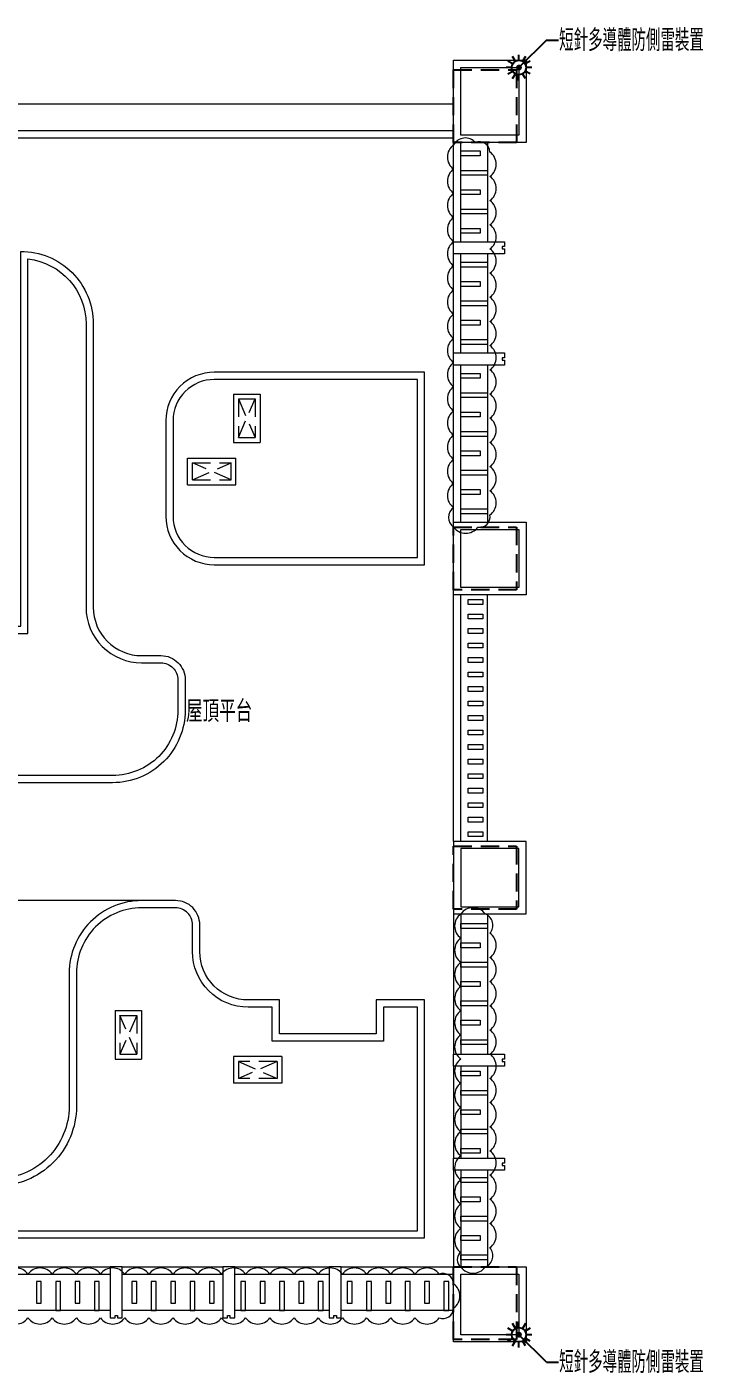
# Model space of a CAD drawing. Header units: centimetres. Extents: x 331046 to 708261, y -22683 to 106617.
# Drawn here: x 662234 to 663632, y 103833 to 106617 of the extents above; entities that cross this region are included whole.
import ezdxf
from ezdxf.enums import TextEntityAlignment as Align

# ---------------------------------------------------------------- set-up
doc = ezdxf.new("R2010")
doc.units = ezdxf.units.CM
doc.header["$LTSCALE"] = 150
doc.linetypes.add('HIDDEN', pattern=[0.375, 0.25, -0.125])
doc.layers.get('0').update_dxf_attribs({"lineweight": 5})
for name, color, linetype, lineweight in [('0-0.13', 121, 'Continuous', 13), ('00-大漢-設計', 11, 'Continuous', 5), ('BEAM', 9, 'Continuous', 5), ('DIM', 6, 'Continuous', 5), ('FRANCE', 4, 'Continuous', 5), ('HANDRAIL', 3, 'Continuous', 5), ('TEXT', 3, 'Continuous', 5), ('WALL2', 10, 'Continuous', 5), ('格柵', 8, 'Continuous', 5)]:
    doc.layers.add(name, color=color, linetype=linetype, lineweight=lineweight)
doc.layers.add('1120920_修改', color=222, linetype='Continuous', lineweight=5, plot=False)
doc.layers.add('COL-H', color=7, linetype='HIDDEN', plot=False)
doc.layers.add('PDA', color=6, linetype='Continuous')
doc.layers.add('避雷針', color=4, linetype='Continuous')
doc.styles.add('C1', font='simplex.shx', dxfattribs={"width": 0.6, "bigfont": 'chin.shx'})

# ---------------------------------------------------------------- blocks, each defined once
blk = doc.blocks.new('A$C3AC35C76')
at = {"layer": '00-大漢-設計', "color": 251}
for p, q in [((-1444.2, 697.6), (-1994.7, 697.6)), ((-514.8, 697.6), (-1321.4, 697.6))]:
    blk.add_line(p, q, dxfattribs=at)
for points in [[(-2065, 1265), (-2335, 1265), (-2335, 1210), (-2430, 1210), (-2430, 1265), (-2530, 1265), (-2530, 1750), (-2060, 1750), (-2060, 2265), (-2385, 2265), (-2385, 2100, -0.414214), (-2485, 2000), (-2505.7, 2000, 0.414214), (-2655.7, 1850), (-2655.7, 1091.3, 0.414214), (-2505.7, 941.3), (-2215, 941.3, 0.414214), (-2065, 1091.3)], [(-2080, 1250), (-2320, 1250), (-2320, 1195), (-2445, 1195), (-2445, 1250), (-2545, 1250), (-2545, 1765), (-2075, 1765), (-2075, 2250), (-2370, 2250), (-2370, 2100, -0.414214), (-2485, 1985), (-2505.7, 1985, 0.414214), (-2640.7, 1850), (-2640.7, 1091.3, 0.414214), (-2505.7, 956.3), (-2215, 956.3, 0.414214), (-2080, 1091.3)], [(-685, 1890), (-685, 1304.1, 0.414582), (-585.1, 1204.1), (-545, 1204.1, -0.414214), (-495, 1154.1), (-495, 1091.3, -0.414214), (-645, 941.3), (-1115.4, 941.3, -0.414214), (-1265.4, 1091.3), (-1265.4, 1265), (-1030, 1265), (-1030, 1210), (-935, 1210), (-935, 1265), (-835, 1265), (-835, 2040), (-835, 2040, -0.414214)], [(-700, 1890), (-700, 1304.1, 0.414557), (-585, 1189.1), (-545, 1189.1, -0.414214), (-510, 1154.1), (-510, 1091.3, -0.414214), (-645, 956.3), (-1115.4, 956.3, -0.414214), (-1250.4, 1091.3), (-1250.4, 1250), (-1045, 1250), (-1045, 1195), (-920, 1195), (-920, 1250), (-820, 1250), (-820, 2024.2, -0.381966)], [(-3365, 995.1), (-3325.8, 995.1, 0.414214), (-3245.8, 1075.1), (-3245.8, 1251.2, -0.414214), (-3095.8, 1401.2), (-2905.7, 1401.2, 0.414214), (-2805.7, 1501.2), (-2805.7, 1703.2, 0.414214), (-2905.7, 1803.2), (-3365, 1803.2)], [(-3350, 1010.1), (-3325.8, 1010.1, 0.414214), (-3260.8, 1075.1), (-3260.8, 1251.2, -0.414214), (-3095.8, 1416.2), (-2905.7, 1416.2, 0.414214), (-2820.7, 1501.2), (-2820.7, 1703.2, 0.414214), (-2905.7, 1788.2), (-3350, 1788.2)], [(0, 1392.1), (0, 1790), (-435.1, 1790, 0.414214), (-535.1, 1690), (-535.1, 1492.1, 0.414214), (-435.1, 1392.1)], [(-15, 1407.1), (-15, 1775), (-435.1, 1775, 0.414214), (-520.1, 1690), (-520.1, 1492.1, 0.414214), (-435.1, 1407.1)], [(-1435, 1265), (-1580, 1265), (-1580, 1210), (-1720, 1210), (-1720, 1265), (-1842.6, 1265), (-1842.6, 1091.3, 0.414214), (-1692.6, 941.3), (-1585, 941.3, 0.414214), (-1435, 1091.3)], [(-1450, 1265), (-1580, 1265), (-1580, 1210), (-1720, 1210), (-1720, 1265), (-1827.6, 1265), (-1827.6, 1091.3, 0.414214), (-1692.6, 956.3), (-1585, 956.3, 0.414214), (-1450, 1091.3)], [(-2959.6, 722.3), (-2694.7, 722.3, -0.414214), (-2544.7, 572.3), (-2544.7, 438.9, -0.414214), (-2644.7, 338.9), (-2959.6, 338.9, -0.414214), (-3059.6, 438.9), (-3059.6, 622.3, -0.414214)], [(-2959.6, 707.3), (-2694.7, 707.3, -0.414214), (-2559.7, 572.3), (-2559.7, 438.9, -0.414214), (-2644.7, 353.9), (-2959.6, 353.9, -0.414214), (-3044.6, 438.9), (-3044.6, 622.3, -0.414214)], [(0, 492.1), (-100, 492.1), (-100, 422.1), (-300, 422.1), (-300, 492.1), (-364.8, 492.1, -0.414214), (-464.8, 592.1), (-464.8, 647.6, 0.414214), (-514.8, 697.6), (-584.8, 697.6, 0.414214), (-734.8, 547.6), (-734.8, 272.4, -0.414214), (-884.8, 122.4), (-1664.2, 122.4, -0.414214), (-1764.2, 222.4), (-1764.2, 412.3), (-1764.2, 547.6, 0.414214), (-1914.2, 697.6), (-1994.7, 697.6, 0.414214), (-2144.7, 547.6), (-2144.7, 0), (0, 0)], [(-1271.4, 647.6), (-1271.4, 512.3, -0.414214), (-1421.4, 362.3), (-1544.2, 362.3, -0.414214), (-1594.2, 412.3), (-1594.2, 547.6, -0.414214), (-1444.2, 697.6), (-1321.4, 697.6, -0.414214)], [(-15, 477.1), (-85, 477.1), (-85, 407.1), (-315, 407.1), (-315, 477.1), (-364.8, 477.1, -0.414214), (-479.8, 592.1), (-479.8, 647.6, 0.414214), (-514.8, 682.6), (-584.8, 682.6, 0.414214), (-719.8, 547.6), (-719.8, 272.4, -0.414214), (-884.8, 107.4), (-1664.2, 107.4, -0.414214), (-1779.2, 222.4), (-1779.2, 412.3), (-1779.2, 547.6, 0.414214), (-1914.2, 682.6), (-1994.7, 682.6, 0.414214), (-2129.7, 547.6), (-2129.7, 15), (-15, 15)], [(-1286.4, 647.6), (-1286.4, 512.3, -0.414214), (-1421.4, 377.3), (-1544.2, 377.3, -0.414214), (-1579.2, 412.3), (-1579.2, 547.6, -0.414214), (-1444.2, 682.6), (-1321.4, 682.6, -0.414214)], [(-3365, 0), (-3365, 395.1), (-3281.6, 395.1, -0.414214), (-3231.6, 345.1), (-3231.6, 338.9, 0.414214), (-3081.6, 188.9), (-3006.9, 188.9, -0.414214), (-2996.9, 178.9), (-2996.9, 148.9, 0.414214), (-2986.9, 138.9), (-2806.9, 138.9, 0.414214), (-2796.9, 148.9), (-2796.9, 178.9, -0.414214), (-2786.9, 188.9), (-2644.7, 188.9, -0.414214), (-2544.7, 88.9), (-2544.7, 0)], [(-3350, 15), (-3350, 380.1), (-3281.6, 380.1, -0.414214), (-3246.6, 345.1), (-3246.6, 338.9, 0.414214), (-3081.6, 173.9), (-3011.9, 173.9), (-3011.9, 148.9, 0.414214), (-2986.9, 123.9), (-2806.9, 123.9, 0.414214), (-2781.9, 148.9), (-2781.9, 173.9), (-2644.7, 173.9, -0.414214), (-2559.7, 88.9), (-2559.7, 15)]]:
    blk.add_lwpolyline(points, format="xyb", close=True, dxfattribs=at)
blk = doc.blocks.new('A$C021C2907')
at = {"layer": 'PDA', "color": 6, "linetype": 'Continuous'}
for p, q in [((-13, 7.5), (-22.9, 13.2)), ((-7.5, 13), (-13.2, 22.9)), ((0, 15), (0, 26.4)), ((13.2, 22.9), (7.5, 13)), ((22.9, 13.2), (13, 7.5)), ((-15, 0), (-26.4, 0)), ((-22.9, -13.2), (-13, -7.5)), ((-13.2, -22.9), (-7.5, -13)), ((0, -26.4), (0, -15)), ((13.2, -22.9), (7.5, -13)), ((22.9, -13.2), (13, -7.5)), ((26.4, 0), (15, 0))]:
    blk.add_line(p, q, dxfattribs=at)
blk.add_circle((0, 0), 15, dxfattribs=at)
blk = doc.blocks.new('A$C537D1E51')
at = {"layer": 'PDA', "color": 6, "linetype": 'Continuous', "const_width": 6}
blk.add_lwpolyline([(-3, 0, 1), (3, 0, 1)], format="xyb", close=True, dxfattribs=at)
at = {"color": 6, "lineweight": -3}
blk.add_blockref('A$C021C2907', (0, 0), dxfattribs=at)
blk = doc.blocks.new('A$C0E84757C')
at = {"color": 9, "lineweight": -3}
for q in [(0, 0), (81.6, -56.6)]:
    blk.add_line((56.6, -56.6), q, dxfattribs=at)
blk.add_lwpolyline([(0, 0, 0, 6, 0), (15.6, -15.6, 6, 6, 0)], format="xyseb", dxfattribs=at)
blk = doc.blocks.new('A$C685B37EF')
at = {"color": 6, "linetype": 'Continuous', "lineweight": 9}
blk.add_blockref('A$C537D1E51', (0, 0), dxfattribs=at)
at = {"color": 6, "linetype": 'Continuous', "lineweight": -3}
blk.add_blockref('A$C0E84757C', (0, 0), dxfattribs=at)
at = {"layer": 'FRANCE', "color": 4, "style": 'C1', "width": 0.7}
blk.add_text('短針多導體防側雷裝置', height=45, dxfattribs=at).set_placement((83, -56.6), align=Align.MIDDLE_LEFT)
blk = doc.blocks.new('A$C25CD030B')
at = {"color": 9, "lineweight": -3}
for q in [(0, 0), (81.6, 56.6)]:
    blk.add_line((56.6, 56.6), q, dxfattribs=at)
blk.add_lwpolyline([(0, 0, 0, 6, 0), (15.6, 15.6, 6, 6, 0)], format="xyseb", dxfattribs=at)
blk = doc.blocks.new('A$C3C03210E')
at = {"color": 6, "linetype": 'Continuous', "lineweight": -3}
blk.add_blockref('A$C25CD030B', (0, 0), dxfattribs=at)
at = {"color": 6, "linetype": 'Continuous', "lineweight": 9}
blk.add_blockref('A$C537D1E51', (0, 0), dxfattribs=at)
at = {"layer": 'FRANCE', "color": 4, "style": 'C1', "width": 0.7}
blk.add_text('短針多導體防側雷裝置', height=45, dxfattribs=at).set_placement((83, 56.5), align=Align.MIDDLE_LEFT)
blk = doc.blocks.new('A$Ca2908e60')
at = {"layer": '1120920_修改'}
for points in [[(6490, 4020.371, 0.52056705), (6540, 4020.371, 0.52056705), (6565, 4045.371, 0.52056705), (6565, 4095.371, 0.52056705), (6565, 4145.371, 0.52056705), (6565, 4195.371, 0.52056705), (6565, 4245.371, 0.52056705), (6565, 4295.372, 0.52056705), (6565, 4345.372, 0.52056705), (6565, 4395.372, 0.52056705), (6565, 4445.372, 0.52056705), (6565, 4495.372, 0.52056705), (6565, 4545.372, 0.52056705), (6565, 4595.372, 0.52056705), (6565, 4645.372, 0.52056705), (6565, 4695.372, 0.52056705), (6565, 4745.372, 0.52056705), (6565, 4795.373, 0.52056705), (6534.998, 4815.371, 0.52056705), (6490, 4810.369, 0.52056705), (6490, 4760.369, 0.52056705), (6490, 4710.369, 0.52056705), (6490, 4660.369, 0.52056705), (6490, 4610.369, 0.52056705), (6490, 4560.368, 0.52056705), (6490, 4510.368, 0.52056705), (6490, 4460.368, 0.52056705), (6490, 4410.368, 0.52056705), (6490, 4360.368, 0.52056705), (6490, 4310.368, 0.52056705), (6490, 4260.368, 0.52056705), (6490, 4210.368, 0.52056705), (6490, 4160.368, 0.52056705), (6490, 4110.368, 0.52056705), (6490, 4060.367, 0.52056705)], [(6505, 2490.371, 0.52056705), (6555, 2490.371, 0.52056705), (6565, 2530.371, 0.52056705), (6565, 2580.371, 0.52056705), (6565, 2630.371, 0.52056705), (6565, 2680.371, 0.52056705), (6565, 2730.371, 0.52056705), (6565, 2780.372, 0.52056705), (6565, 2830.372, 0.52056705), (6565, 2880.372, 0.52056705), (6565, 2930.372, 0.52056705), (6565, 2980.372, 0.52056705), (6565, 3030.372, 0.52056705), (6565, 3080.372, 0.52056705), (6565, 3130.372, 0.52056705), (6565, 3180.372, 0.52056705), (6554.998, 3220.371, 0.52056705), (6505, 3220.369, 0.52056705), (6505, 3170.369, 0.52056705), (6505, 3120.369, 0.52056705), (6505, 3070.369, 0.52056705), (6505, 3020.369, 0.52056705), (6505, 2970.369, 0.52056705), (6505, 2920.369, 0.52056705), (6505, 2870.368, 0.52056705), (6505, 2820.368, 0.52056705), (6505, 2770.368, 0.52056705), (6505, 2720.368, 0.52056705), (6505, 2670.368, 0.52056705), (6505, 2620.368, 0.52056705), (6505, 2570.368, 0.52056705), (6505, 2520.368, 0.52056705)]]:
    blk.add_lwpolyline(points, format="xyb", close=True, dxfattribs=at)
blk.add_lwpolyline([(5560, 2385.371, 0.52056705), (5610, 2385.371, 0.52056705), (5660, 2385.371, 0.52056705), (5710, 2385.371, 0.52056705), (5760.001, 2385.371, 0.52056705), (5810.001, 2385.371, 0.52056705), (5860.001, 2385.371, 0.52056705), (5910.001, 2385.371, 0.52056705), (5960.001, 2385.371, 0.52056705), (6010.001, 2385.371, 0.52056705), (6060.001, 2385.371, 0.52056705), (6110.001, 2385.371, 0.52056705), (6160.001, 2385.371, 0.52056705), (6210.001, 2385.371, 0.52056705), (6260.002, 2385.371, 0.52056705), (6310.002, 2385.371, 0.52056705), (6360.002, 2385.371, 0.52056705), (6410.002, 2385.371, 0.52056705), (6460.002, 2385.371, 0.52056705), (6490, 2405.373, 0.52056705), (6490, 2455.373, 0.52056705), (6459.998, 2475.371, 0.52056705), (6409.998, 2475.371, 0.52056705), (6359.998, 2475.371, 0.52056705), (6309.997, 2475.371, 0.52056705), (6259.997, 2475.371, 0.52056705), (6209.997, 2475.371, 0.52056705), (6159.997, 2475.371, 0.52056705), (6109.997, 2475.371, 0.52056705), (6059.997, 2475.371, 0.52056705), (6009.997, 2475.371, 0.52056705), (5959.997, 2475.371, 0.52056705), (5909.997, 2475.371, 0.52056705), (5859.997, 2475.371, 0.52056705), (5809.996, 2475.371, 0.52056705), (5759.996, 2475.371, 0.52056705), (5709.996, 2475.371, 0.52056705), (5659.996, 2475.371, 0.52056705), (5609.996, 2475.371, 0.52056705), (5559.996, 2475.371, 0.52056705)], format="xyb", dxfattribs=at)
at = {"layer": 'BEAM'}
for p, q in [((5495, 4895.371), (6490, 4895.371)), ((6560, 4815.371), (6560, 4610.371)), ((6560, 4585.371), (6560, 4380.371)), ((6560, 4355.371), (6560, 4030.371)), ((6560, 3370.371), (6560, 3880.371)), ((6560, 3220.371), (6560, 2930.371)), ((6560, 2905.371), (6560, 2715.371)), ((6560, 2690.371), (6560, 2490.371)), ((5780, 2400.371), (5525, 2400.371)), ((6012.5, 2400.371), (5805, 2400.371)), ((6232.5, 2400.371), (6037.5, 2400.371)), ((6490, 2400.371), (6257.5, 2400.371))]:
    blk.add_line(p, q, dxfattribs=at)
at = {"layer": 'COL-H'}
for points in [[(6490, 4965.371), (6620, 4965.371), (6620, 4815.371), (6490, 4815.371)], [(6490, 4020.371), (6620, 4020.371), (6620, 3890.371), (6490, 3890.371)], [(6490, 3360.371), (6620, 3360.371), (6620, 3230.371), (6490, 3230.371)], [(6490, 2490.371), (6620, 2490.371), (6620, 2340.371), (6490, 2340.371)]]:
    blk.add_lwpolyline(points, close=True, dxfattribs=at)
at = {"layer": 'HANDRAIL'}
for p, q in [((5495, 4840.371), (6490, 4840.371)), ((5495, 4825.371), (6490, 4825.371)), ((6490, 4610.371), (6490, 4815.371)), ((6505, 4610.371), (6505, 4815.371)), ((6490, 4380.371), (6490, 4585.371)), ((6505, 4380.371), (6505, 4585.371)), ((6490, 4030.371), (6490, 4355.371)), ((6505, 4030.371), (6505, 4355.371)), ((6490, 3370.371), (6490, 3880.371)), ((6505, 3370.371), (6505, 3880.371)), ((6490, 3220.371), (6490, 2930.371)), ((6505, 3220.371), (6505, 2930.371)), ((6490, 2905.371), (6490, 2715.371)), ((6505, 2905.371), (6505, 2715.371)), ((6490, 2690.371), (6490, 2490.371)), ((6505, 2690.371), (6505, 2490.371)), ((5525, 2490.371), (5780, 2490.371)), ((5805, 2490.371), (6012.5, 2490.371)), ((6037.5, 2490.371), (6232.5, 2490.371)), ((6257.5, 2490.371), (6490, 2490.371)), ((5525, 2475.371), (5780, 2475.371)), ((5805, 2475.371), (6012.5, 2475.371)), ((6037.5, 2475.371), (6232.5, 2475.371)), ((6257.5, 2475.371), (6490, 2475.371))]:
    blk.add_line(p, q, dxfattribs=at)
for points in [[(6490, 4985.371), (6640, 4985.371), (6640, 4815.371), (6490, 4815.371)], [(6505, 4970.371), (6625, 4970.371), (6625, 4830.371), (6505, 4830.371)], [(6490, 4610.371), (6595, 4610.371), (6595, 4600.371), (6590, 4600.371), (6590, 4595.371), (6595, 4595.371), (6595, 4585.371), (6490, 4585.371)], [(6490, 4380.371), (6595, 4380.371), (6595, 4370.371), (6590, 4370.371), (6590, 4365.371), (6595, 4365.371), (6595, 4355.371), (6490, 4355.371)], [(6490, 3880.371), (6490, 4030.371), (6640, 4030.371), (6640, 3880.371)], [(6505, 3895.371), (6505, 4015.371), (6625, 4015.371), (6625, 3895.371)], [(6490, 3370.371), (6490, 3220.371), (6640, 3220.371), (6640, 3370.371)], [(6505, 3355.371), (6505, 3235.371), (6625, 3235.371), (6625, 3355.371)], [(6490, 2930.371), (6595, 2930.371), (6595, 2920.371), (6590, 2920.371), (6590, 2915.371), (6595, 2915.371), (6595, 2905.371), (6490, 2905.371)], [(6490, 2715.371), (6595, 2715.371), (6595, 2705.371), (6590, 2705.371), (6590, 2700.371), (6595, 2700.371), (6595, 2690.371), (6490, 2690.371)], [(5780, 2490.371), (5780, 2385.371), (5790, 2385.371), (5790, 2390.371), (5795, 2390.371), (5795, 2385.371), (5805, 2385.371), (5805, 2490.371)], [(6012.5, 2490.371), (6012.5, 2385.371), (6022.5, 2385.371), (6022.5, 2390.371), (6027.5, 2390.371), (6027.5, 2385.371), (6037.5, 2385.371), (6037.5, 2490.371)], [(6232.5, 2490.371), (6232.5, 2385.371), (6242.5, 2385.371), (6242.5, 2390.371), (6247.5, 2390.371), (6247.5, 2385.371), (6257.5, 2385.371), (6257.5, 2490.371)], [(6490, 2490.371), (6640, 2490.371), (6640, 2335.371), (6490, 2335.371)], [(6505, 2475.371), (6625, 2475.371), (6625, 2350.371), (6505, 2350.371)]]:
    blk.add_lwpolyline(points, close=True, dxfattribs=at)
at = {"layer": 'WALL2', "color": 3}
for p, q in [((6035, 4295.371), (6090, 4295.371)), ((6035, 4295.371), (6035, 4195.371)), ((6090, 4295.371), (6090, 4195.371)), ((6035, 4195.371), (6090, 4195.371)), ((5940, 4107.871), (5940, 4162.871)), ((5940, 4162.871), (6040, 4162.871)), ((6040, 4107.871), (6040, 4162.871)), ((5940, 4107.871), (6040, 4107.871)), ((5790, 3020.371), (5845, 3020.371)), ((5790, 3020.371), (5790, 2920.371)), ((5845, 3020.371), (5845, 2920.371)), ((6135, 2925.371), (6035, 2925.371)), ((6035, 2925.371), (6035, 2870.371)), ((6135, 2925.371), (6135, 2870.371)), ((5790, 2920.371), (5845, 2920.371)), ((6135, 2870.371), (6035, 2870.371))]:
    blk.add_line(p, q, dxfattribs=at)
at = {"layer": 'WALL2', "color": 8, "linetype": 'HIDDEN'}
for p, q in [((6045, 4285.371), (6080, 4285.371)), ((6045, 4205.371), (6080, 4285.371)), ((6045, 4285.371), (6080, 4205.371)), ((6045, 4285.371), (6045, 4205.371)), ((6080, 4285.371), (6080, 4205.371)), ((6045, 4205.371), (6080, 4205.371)), ((5950, 4117.871), (5950, 4152.871)), ((5950, 4152.871), (6030, 4152.871)), ((6030, 4117.871), (5950, 4152.871)), ((5950, 4117.871), (6030, 4152.871)), ((6030, 4117.871), (6030, 4152.871)), ((5950, 4117.871), (6030, 4117.871)), ((5835, 2930.371), (5800, 3010.371)), ((5800, 3010.371), (5835, 3010.371)), ((5835, 3010.371), (5800, 2930.371)), ((5800, 3010.371), (5800, 2930.371)), ((5835, 3010.371), (5835, 2930.371)), ((5800, 2930.371), (5835, 2930.371)), ((6045, 2915.371), (6125, 2880.371)), ((6125, 2915.371), (6045, 2880.371)), ((6045, 2915.371), (6045, 2880.371)), ((6125, 2915.371), (6045, 2915.371)), ((6125, 2915.371), (6125, 2880.371)), ((6125, 2880.371), (6045, 2880.371))]:
    blk.add_line(p, q, dxfattribs=at)
at = {"layer": '格柵'}
for points in [[(6545, 4797.871), (6545, 4787.871), (6505, 4787.871), (6505, 4797.871)], [(6560, 4757.871), (6560, 4747.871), (6505, 4747.871), (6505, 4757.871)], [(6545, 4717.871), (6545, 4707.871), (6505, 4707.871), (6505, 4717.871)], [(6560, 4677.871), (6560, 4667.871), (6505, 4667.871), (6505, 4677.871)], [(6545, 4637.871), (6545, 4627.871), (6505, 4627.871), (6505, 4637.871)], [(6560, 4567.871), (6560, 4557.871), (6505, 4557.871), (6505, 4567.871)], [(6545, 4527.871), (6545, 4517.871), (6505, 4517.871), (6505, 4527.871)], [(6560, 4487.871), (6560, 4477.871), (6505, 4477.871), (6505, 4487.871)], [(6545, 4447.871), (6545, 4437.871), (6505, 4437.871), (6505, 4447.871)], [(6560, 4407.871), (6560, 4397.871), (6505, 4397.871), (6505, 4407.871)], [(6545, 4337.871), (6545, 4327.871), (6505, 4327.871), (6505, 4337.871)], [(6560, 4297.871), (6560, 4287.871), (6505, 4287.871), (6505, 4297.871)], [(6545, 4257.871), (6545, 4247.871), (6505, 4247.871), (6505, 4257.871)], [(6560, 4217.871), (6560, 4207.871), (6505, 4207.871), (6505, 4217.871)], [(6545, 4177.871), (6545, 4167.871), (6505, 4167.871), (6505, 4177.871)], [(6560, 4137.871), (6560, 4127.871), (6505, 4127.871), (6505, 4137.871)], [(6545, 4097.871), (6545, 4087.871), (6505, 4087.871), (6505, 4097.871)], [(6560, 4057.871), (6560, 4047.871), (6505, 4047.871), (6505, 4057.871)], [(6550, 3870.371), (6550, 3860.371), (6520, 3860.371), (6520, 3870.371)], [(6550, 3840.371), (6550, 3830.371), (6520, 3830.371), (6520, 3840.371)], [(6550, 3810.371), (6550, 3800.371), (6520, 3800.371), (6520, 3810.371)], [(6550, 3780.371), (6550, 3770.371), (6520, 3770.371), (6520, 3780.371)], [(6550, 3750.371), (6550, 3740.371), (6520, 3740.371), (6520, 3750.371)], [(6550, 3720.371), (6550, 3710.371), (6520, 3710.371), (6520, 3720.371)], [(6550, 3690.371), (6550, 3680.371), (6520, 3680.371), (6520, 3690.371)], [(6550, 3660.371), (6550, 3650.371), (6520, 3650.371), (6520, 3660.371)], [(6550, 3630.371), (6550, 3620.371), (6520, 3620.371), (6520, 3630.371)], [(6550, 3600.371), (6550, 3590.371), (6520, 3590.371), (6520, 3600.371)], [(6550, 3570.371), (6550, 3560.371), (6520, 3560.371), (6520, 3570.371)], [(6550, 3540.371), (6550, 3530.371), (6520, 3530.371), (6520, 3540.371)], [(6550, 3510.371), (6550, 3500.371), (6520, 3500.371), (6520, 3510.371)], [(6550, 3480.371), (6550, 3470.371), (6520, 3470.371), (6520, 3480.371)], [(6550, 3450.371), (6550, 3440.371), (6520, 3440.371), (6520, 3450.371)], [(6550, 3420.371), (6550, 3410.371), (6520, 3410.371), (6520, 3420.371)], [(6550, 3390.371), (6550, 3380.371), (6520, 3380.371), (6520, 3390.371)], [(6560, 3200.371), (6560, 3190.371), (6505, 3190.371), (6505, 3200.371)], [(6545, 3160.371), (6545, 3150.371), (6505, 3150.371), (6505, 3160.371)], [(6560, 3120.371), (6560, 3110.371), (6505, 3110.371), (6505, 3120.371)], [(6545, 3080.371), (6545, 3070.371), (6505, 3070.371), (6505, 3080.371)], [(6560, 3040.371), (6560, 3030.371), (6505, 3030.371), (6505, 3040.371)], [(6545, 3000.371), (6545, 2990.371), (6505, 2990.371), (6505, 3000.371)], [(6560, 2960.371), (6560, 2950.371), (6505, 2950.371), (6505, 2960.371)], [(6545, 2895.371), (6545, 2885.371), (6505, 2885.371), (6505, 2895.371)], [(6560, 2855.371), (6560, 2845.371), (6505, 2845.371), (6505, 2855.371)], [(6545, 2815.371), (6545, 2805.371), (6505, 2805.371), (6505, 2815.371)], [(6560, 2775.371), (6560, 2765.371), (6505, 2765.371), (6505, 2775.371)], [(6545, 2735.371), (6545, 2725.371), (6505, 2725.371), (6505, 2735.371)], [(6560, 2675.371), (6560, 2665.371), (6505, 2665.371), (6505, 2675.371)], [(6545, 2635.371), (6545, 2625.371), (6505, 2625.371), (6505, 2635.371)], [(6560, 2595.371), (6560, 2585.371), (6505, 2585.371), (6505, 2595.371)], [(6545, 2555.371), (6545, 2545.371), (6505, 2545.371), (6505, 2555.371)], [(6560, 2515.371), (6560, 2505.371), (6505, 2505.371), (6505, 2515.371)], [(5627.5, 2415.371), (5637.5, 2415.371), (5637.5, 2460.371), (5627.5, 2460.371)], [(5667.5, 2400.371), (5677.5, 2400.371), (5677.5, 2460.371), (5667.5, 2460.371)], [(5707.5, 2415.371), (5717.5, 2415.371), (5717.5, 2460.371), (5707.5, 2460.371)], [(5747.5, 2400.371), (5757.5, 2400.371), (5757.5, 2460.371), (5747.5, 2460.371)], [(5825, 2415.371), (5835, 2415.371), (5835, 2460.371), (5825, 2460.371)], [(5865, 2400.371), (5875, 2400.371), (5875, 2460.371), (5865, 2460.371)], [(5905, 2415.371), (5915, 2415.371), (5915, 2460.371), (5905, 2460.371)], [(5945, 2400.371), (5955, 2400.371), (5955, 2460.371), (5945, 2460.371)], [(5985, 2415.371), (5995, 2415.371), (5995, 2460.371), (5985, 2460.371)], [(6050, 2400.371), (6060, 2400.371), (6060, 2460.371), (6050, 2460.371)], [(6090, 2415.371), (6100, 2415.371), (6100, 2460.371), (6090, 2460.371)], [(6130, 2400.371), (6140, 2400.371), (6140, 2460.371), (6130, 2460.371)], [(6170, 2415.371), (6180, 2415.371), (6180, 2460.371), (6170, 2460.371)], [(6210, 2400.371), (6220, 2400.371), (6220, 2460.371), (6210, 2460.371)], [(6270, 2415.371), (6280, 2415.371), (6280, 2460.371), (6270, 2460.371)], [(6310, 2400.371), (6320, 2400.371), (6320, 2460.371), (6310, 2460.371)], [(6350, 2415.371), (6360, 2415.371), (6360, 2460.371), (6350, 2460.371)], [(6390, 2400.371), (6400, 2400.371), (6400, 2460.371), (6390, 2460.371)], [(6430, 2415.371), (6440, 2415.371), (6440, 2460.371), (6430, 2460.371)], [(6470, 2400.371), (6480, 2400.371), (6480, 2460.371), (6470, 2460.371)]]:
    blk.add_lwpolyline(points, close=True, dxfattribs=at)
at = {"layer": 'DIM'}
blk.add_blockref('A$C3AC35C76', (6430, 2550.371), dxfattribs=at)
at = {"layer": '避雷針'}
for name, p in [('A$C3C03210E', (6625, 4970.371)), ('A$C685B37EF', (6625, 2350.371))]:
    blk.add_blockref(name, p, dxfattribs=at)
at = {"layer": 'TEXT', "style": 'C1', "width": 0.8}
blk.add_text('屋頂平台', height=45, dxfattribs=at).set_placement((6005.227, 3639.539), align=Align.MIDDLE_CENTER)

msp = doc.modelspace()

# ---------------------------------------------------------------- block references
at = {"layer": '0-0.13', "lineweight": 13}
msp.add_blockref('A$Ca2908e60', (656626.59, 101562.45), dxfattribs=at)

doc.saveas('drawing.dxf')
